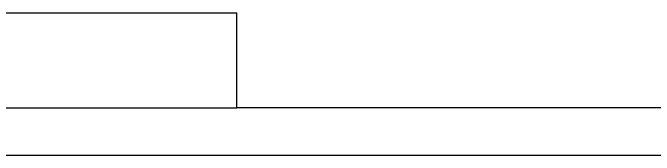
# Model space of a CAD drawing. Extents: x 552102 to 973302, y -80747 to 40012826.
# Drawn here: x 599625.3 to 599859.3, y 211219.8 to 211271.6 of the extents above; entities that cross this region are included whole.
import ezdxf

# ---------------------------------------------------------------- set-up
doc = ezdxf.new("R2010")
doc.units = 0
doc.header["$LTSCALE"] = 1000
doc.header["$MEASUREMENT"] = 0
doc.layers.add('02___PRT_ALL_AXES', color=7, linetype='Continuous')

msp = doc.modelspace()

# ---------------------------------------------------------------- linework, layer by layer
at = {"color": 2, "linetype": 'Continuous'}
for p, q in [((600100.97, 211237.06), (599706.98, 211237.06)), ((599067.62, 211219.78), (603214.82, 211219.78))]:
    msp.add_line(p, q, dxfattribs=at)
at = {"layer": '02___PRT_ALL_AXES', "color": 3, "linetype": 'Continuous'}
for p, q in [((599620.58, 211271.62), (599706.98, 211271.62)), ((599706.98, 211237.06), (599706.98, 211271.62)), ((599395.94, 211237.06), (599706.98, 211237.06))]:
    msp.add_line(p, q, dxfattribs=at)

doc.saveas('drawing.dxf')
